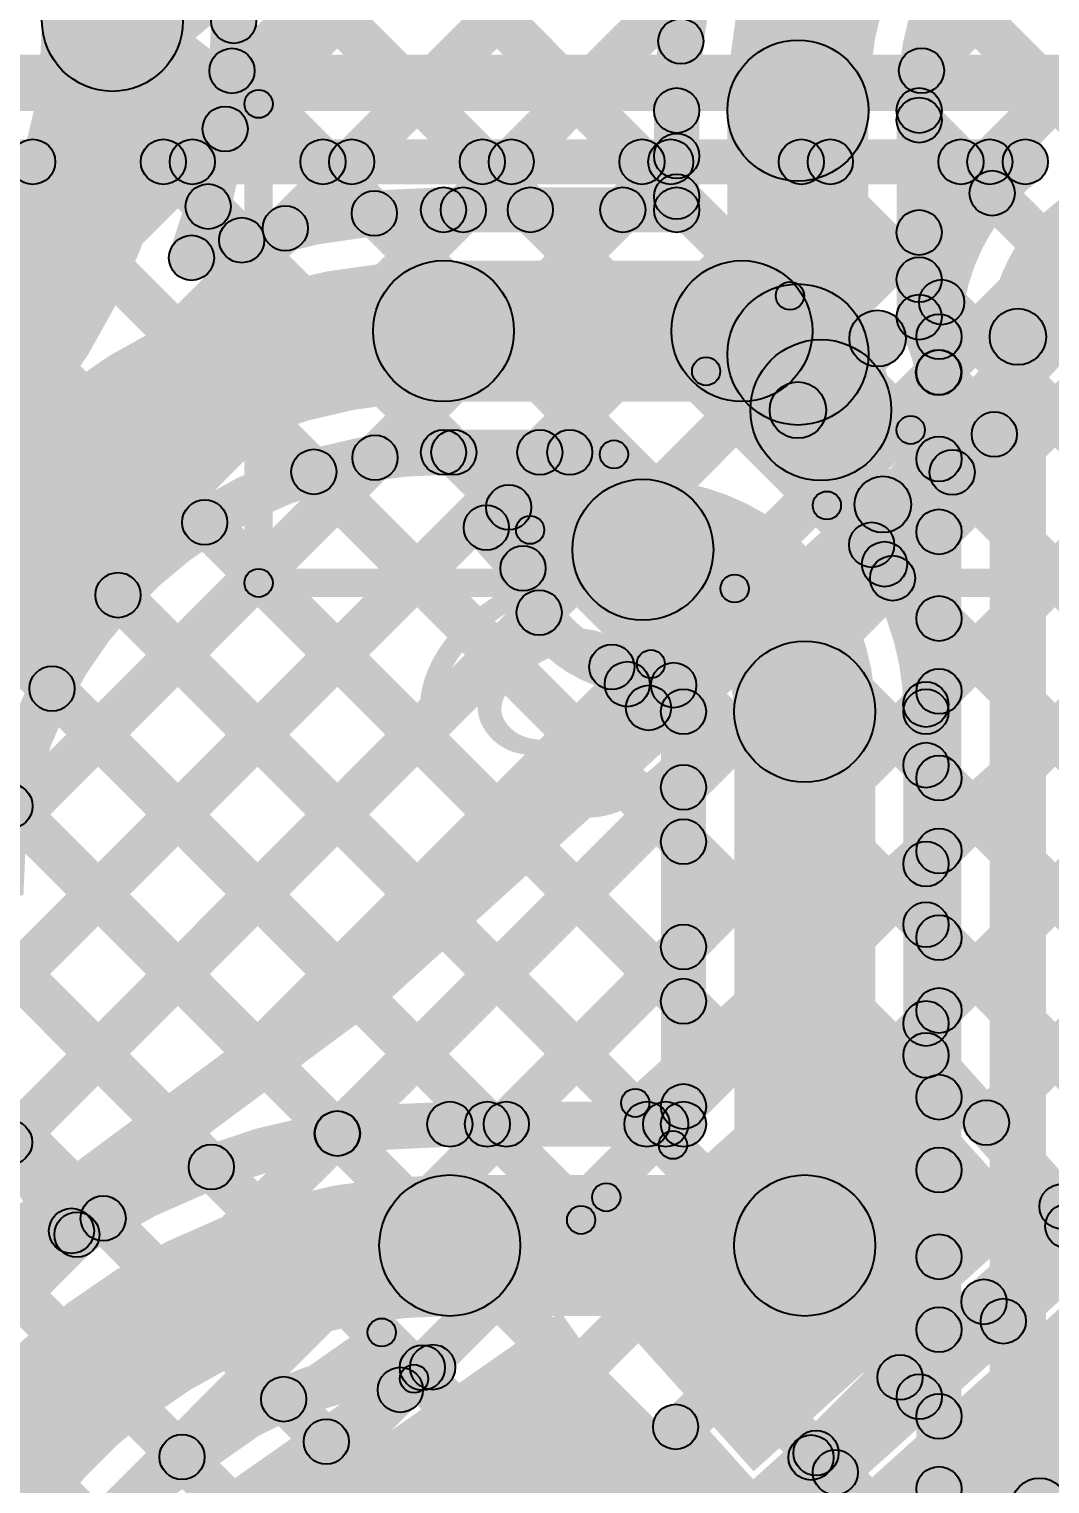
# Model space of a CAD drawing. Header units: millimetres. Extents: x -2.17 to 2.17, y -2.17 to 2.17.
# Drawn here: x 0.7687 to 0.9497, y -1.099 to -0.8411 of the extents above; entities that cross this region are included whole.
import ezdxf

# ---------------------------------------------------------------- set-up
doc = ezdxf.new("R2010")
doc.units = ezdxf.units.MM
doc.header["$MEASUREMENT"] = 0
for name, color, linetype in [('BottomLayer', 5, 'Continuous'), ('BottomOverlay', 54, 'Continuous'), ('Mechanical2', 216, 'Continuous'), ('TopLayer', 1, 'Continuous'), ('TopOverlay', 2, 'Continuous'), ('TopPaste', 8, 'Continuous'), ('TopSolder', 216, 'Continuous')]:
    doc.layers.add(name, color=color, linetype=linetype)

# ---------------------------------------------------------------- blocks, each defined once
blk = doc.blocks.new('YS_SBZ9032C03R16_B_31')
at = {"layer": 'BottomOverlay'}
for points in [[(0.10264, 0.23514), (0.10264, 0.23014), (-0.10264, 0.23014), (-0.10264, 0.23514)], [(0.10014, 0.23264), (0.10514, 0.23264), (0.10514, 0.14772), (0.10014, 0.14772)]]:
    blk.add_hatch(color=54, dxfattribs=at).paths.add_polyline_path(points)
h = blk.add_hatch(color=54, dxfattribs=at)
edge = h.paths.add_edge_path()
edge.add_arc((0.10264, 0.23264), 0.0025, 0, 360)
h = blk.add_hatch(color=54, dxfattribs=at)
edge = h.paths.add_edge_path()
edge.add_arc((0.10264, 0.23264), 0.0025, 0, 360)
h = blk.add_hatch(color=54, dxfattribs=at)
edge = h.paths.add_edge_path()
edge.add_arc((0.10264, 0.14772), 0.0025, 0, 360)
h = blk.add_hatch(color=54, dxfattribs=at)
edge = h.paths.add_edge_path()
edge.add_arc((0.10264, 0.14772), 0.0025, 0, 360)
at = {"layer": 'BottomOverlay', "const_width": 0.005}
blk.add_lwpolyline([(0.10264, 0.14772, -0.180194), (0.17427, 0.04458)], format="xyb", dxfattribs=at)
at = {"layer": 'BottomOverlay'}
for centre in [(0.10264, 0.23264), (0.10264, 0.23264), (0.10264, 0.14772), (0.10264, 0.14772)]:
    blk.add_circle(centre, 0.0025, dxfattribs=at)
blk = doc.blocks.new('WS2812B_M____189')
at = {"layer": 'TopLayer'}
blk.add_hatch(color=1, dxfattribs=at).paths.add_polyline_path([(0.03504, 0.05079), (0.09409, 0.05079), (0.09409, 0.01142), (0.03504, 0.01142)])
at = {"layer": 'TopOverlay'}
for points in [[(-0.07, 0.0675), (-0.07, 0.0725), (0.07, 0.0725), (0.07, 0.0675)], [(0.0675, 0.07), (0.0725, 0.07), (0.0725, 0.06), (0.0675, 0.06)]]:
    blk.add_hatch(color=2, dxfattribs=at).paths.add_polyline_path(points)
h = blk.add_hatch(color=2, dxfattribs=at)
edge = h.paths.add_edge_path()
edge.add_arc((0.07, 0.07), 0.0025, 0, 360)
h = blk.add_hatch(color=2, dxfattribs=at)
edge = h.paths.add_edge_path()
edge.add_arc((0.07, 0.07), 0.0025, 0, 360)
h = blk.add_hatch(color=2, dxfattribs=at)
edge = h.paths.add_edge_path()
edge.add_arc((0.07, 0.06), 0.0025, 0, 360)
at = {"layer": 'TopPaste'}
blk.add_hatch(color=8, dxfattribs=at).paths.add_polyline_path([(0.03504, 0.05079), (0.09409, 0.05079), (0.09409, 0.01142), (0.03504, 0.01142)])
at = {"layer": 'TopSolder'}
blk.add_hatch(color=216, dxfattribs=at).paths.add_polyline_path([(0.03104, 0.05479), (0.09809, 0.05479), (0.09809, 0.00742), (0.03104, 0.00742)])
at = {"layer": 'TopOverlay'}
for centre in [(0.07, 0.07), (0.07, 0.07), (0.07, 0.06)]:
    blk.add_circle(centre, 0.0025, dxfattribs=at)
blk = doc.blocks.new('WS2812B_M____190')
at = {"layer": 'TopLayer'}
for points in [[(-0.09409, 0.05079), (-0.03504, 0.05079), (-0.03504, 0.01142), (-0.09409, 0.01142)], [(-0.09409, -0.01142), (-0.03504, -0.01142), (-0.03504, -0.05079), (-0.09409, -0.05079)]]:
    blk.add_hatch(color=1, dxfattribs=at).paths.add_polyline_path(points)
at = {"layer": 'TopOverlay'}
h = blk.add_hatch(color=2, dxfattribs=at)
edge = h.paths.add_edge_path()
edge.add_arc((-0.07, 0.07), 0.0025, 0, 360)
h = blk.add_hatch(color=2, dxfattribs=at)
edge = h.paths.add_edge_path()
edge.add_arc((-0.07, 0.07), 0.0025, 0, 360)
for points in [[(-0.07, 0.0675), (-0.07, 0.0725), (0.07, 0.0725), (0.07, 0.0675)], [(-0.0725, 0.07), (-0.0675, 0.07), (-0.0675, 0.06), (-0.0725, 0.06)]]:
    blk.add_hatch(color=2, dxfattribs=at).paths.add_polyline_path(points)
h = blk.add_hatch(color=2, dxfattribs=at)
edge = h.paths.add_edge_path()
edge.add_arc((-0.091, 0.061), 0.0025, 0, 360)
h = blk.add_hatch(color=2, dxfattribs=at)
edge = h.paths.add_edge_path()
edge.add_arc((-0.085, 0.061), 0.0025, 0, 360)
h = blk.add_hatch(color=2, dxfattribs=at)
edge = h.paths.add_edge_path()
edge.add_arc((-0.07, 0.06), 0.0025, 0, 360)
at = {"layer": 'TopPaste'}
for points in [[(-0.09409, 0.05079), (-0.03504, 0.05079), (-0.03504, 0.01142), (-0.09409, 0.01142)], [(-0.09409, -0.01142), (-0.03504, -0.01142), (-0.03504, -0.05079), (-0.09409, -0.05079)]]:
    blk.add_hatch(color=8, dxfattribs=at).paths.add_polyline_path(points)
at = {"layer": 'TopSolder'}
for points in [[(-0.09809, 0.05479), (-0.03104, 0.05479), (-0.03104, 0.00742), (-0.09809, 0.00742)], [(-0.09809, -0.00742), (-0.03104, -0.00742), (-0.03104, -0.05479), (-0.09809, -0.05479)]]:
    blk.add_hatch(color=216, dxfattribs=at).paths.add_polyline_path(points)
at = {"layer": 'TopOverlay', "const_width": 0.005}
blk.add_lwpolyline([(-0.085, 0.061, 1), (-0.091, 0.061, 1)], format="xyb", close=True, dxfattribs=at)
at = {"layer": 'TopOverlay'}
for centre in [(-0.07, 0.07), (-0.07, 0.07), (-0.091, 0.061), (-0.085, 0.061), (-0.07, 0.06)]:
    blk.add_circle(centre, 0.0025, dxfattribs=at)
blk = doc.blocks.new('WS2812B_M____226')
at = {"layer": 'TopOverlay'}
blk.add_hatch(color=2, dxfattribs=at).paths.add_polyline_path([(-0.07, -0.0725), (-0.07, -0.0675), (0.07, -0.0675), (0.07, -0.0725)])
blk = doc.blocks.new('C__0402_364')
at = {"layer": 'TopLayer'}
for points in [[(-0.0275, -0.0125), (-0.0275, 0.0125), (-0.0095, 0.0125), (-0.0095, -0.0125)], [(0.0095, -0.0125), (0.0095, 0.0125), (0.0275, 0.0125), (0.0275, -0.0125)]]:
    blk.add_hatch(color=1, dxfattribs=at).paths.add_polyline_path(points)
at = {"layer": 'TopOverlay'}
h = blk.add_hatch(color=2, dxfattribs=at)
edge = h.paths.add_edge_path()
edge.add_arc((-0.031, 0.016), 0.0025, 0, 360)
h = blk.add_hatch(color=2, dxfattribs=at)
edge = h.paths.add_edge_path()
edge.add_arc((-0.031, 0.016), 0.0025, 0, 360)
for points in [[(-0.011, 0.0185), (-0.011, 0.0135), (-0.031, 0.0135), (-0.031, 0.0185)], [(0.031, 0.0185), (0.031, 0.0135), (0.011, 0.0135), (0.011, 0.0185)], [(-0.0285, -0.016), (-0.0335, -0.016), (-0.0335, 0.016), (-0.0285, 0.016)], [(0.0335, -0.016), (0.0285, -0.016), (0.0285, 0.016), (0.0335, 0.016)], [(-0.011, -0.0135), (-0.011, -0.0185), (-0.031, -0.0185), (-0.031, -0.0135)], [(0.031, -0.0135), (0.031, -0.0185), (0.011, -0.0185), (0.011, -0.0135)]]:
    blk.add_hatch(color=2, dxfattribs=at).paths.add_polyline_path(points)
h = blk.add_hatch(color=2, dxfattribs=at)
edge = h.paths.add_edge_path()
edge.add_arc((-0.011, 0.016), 0.0025, 0, 360)
h = blk.add_hatch(color=2, dxfattribs=at)
edge = h.paths.add_edge_path()
edge.add_arc((0.011, 0.016), 0.0025, 0, 360)
h = blk.add_hatch(color=2, dxfattribs=at)
edge = h.paths.add_edge_path()
edge.add_arc((0.031, 0.016), 0.0025, 0, 360)
h = blk.add_hatch(color=2, dxfattribs=at)
edge = h.paths.add_edge_path()
edge.add_arc((0.031, 0.016), 0.0025, 0, 360)
h = blk.add_hatch(color=2, dxfattribs=at)
edge = h.paths.add_edge_path()
edge.add_arc((-0.031, -0.016), 0.0025, 0, 360)
h = blk.add_hatch(color=2, dxfattribs=at)
edge = h.paths.add_edge_path()
edge.add_arc((-0.031, -0.016), 0.0025, 0, 360)
h = blk.add_hatch(color=2, dxfattribs=at)
edge = h.paths.add_edge_path()
edge.add_arc((-0.011, -0.016), 0.0025, 0, 360)
h = blk.add_hatch(color=2, dxfattribs=at)
edge = h.paths.add_edge_path()
edge.add_arc((0.011, -0.016), 0.0025, 0, 360)
h = blk.add_hatch(color=2, dxfattribs=at)
edge = h.paths.add_edge_path()
edge.add_arc((0.031, -0.016), 0.0025, 0, 360)
h = blk.add_hatch(color=2, dxfattribs=at)
edge = h.paths.add_edge_path()
edge.add_arc((0.031, -0.016), 0.0025, 0, 360)
at = {"layer": 'TopPaste'}
for points in [[(-0.0275, -0.0125), (-0.0275, 0.0125), (-0.0095, 0.0125), (-0.0095, -0.0125)], [(0.0095, -0.0125), (0.0095, 0.0125), (0.0275, 0.0125), (0.0275, -0.0125)]]:
    blk.add_hatch(color=8, dxfattribs=at).paths.add_polyline_path(points)
at = {"layer": 'TopSolder'}
for points in [[(-0.02986, -0.01486), (-0.02986, 0.01486), (-0.00714, 0.01486), (-0.00714, -0.01486)], [(0.00714, -0.01486), (0.00714, 0.01486), (0.02986, 0.01486), (0.02986, -0.01486)]]:
    blk.add_hatch(color=216, dxfattribs=at).paths.add_polyline_path(points)
at = {"layer": 'TopOverlay'}
for centre in [(-0.031, 0.016), (-0.031, 0.016), (-0.011, 0.016), (0.011, 0.016), (0.031, 0.016), (0.031, 0.016), (-0.031, -0.016), (-0.031, -0.016), (-0.011, -0.016), (0.011, -0.016), (0.031, -0.016), (0.031, -0.016)]:
    blk.add_circle(centre, 0.0025, dxfattribs=at)

msp = doc.modelspace()

# ---------------------------------------------------------------- hatches: boundary and pattern name
at = {"layer": 'BottomLayer'}
for points in [[(0.59869, -0.85561), (0.59869, -0.84561), (1.05, -0.84561), (1.05, -0.85561)], [(0.61261, -0.86861), (0.61261, -0.86061), (0.94534, -0.86061), (0.94534, -0.86861)], [(0.34549, -1.35066), (0.33983, -1.345), (0.82305, -0.86178), (0.82871, -0.86744)], [(0.34549, -1.32238), (0.33983, -1.31672), (0.79477, -0.86178), (0.80042, -0.86744)], [(0.34549, -1.29409), (0.33983, -1.28843), (0.76648, -0.86178), (0.77214, -0.86744)], [(0.34549, -1.43551), (0.33983, -1.42986), (0.9079, -0.86178), (0.91356, -0.86744)], [(0.34549, -1.4638), (0.33983, -1.45814), (0.93619, -0.86178), (0.94185, -0.86744)], [(0.34549, -1.37894), (0.33983, -1.37329), (0.85134, -0.86178), (0.85699, -0.86744)], [(0.34549, -1.40723), (0.33983, -1.40157), (0.87962, -0.86178), (0.88528, -0.86744)], [(0.59257, -0.86834), (0.59823, -0.86269), (0.85932, -1.12378), (0.85366, -1.12944)], [(0.61995, -0.86744), (0.62561, -0.86178), (0.93283, -1.169), (0.92717, -1.17466)], [(0.64823, -0.86744), (0.65389, -0.86178), (0.93283, -1.14072), (0.92717, -1.14638)], [(0.67652, -0.86744), (0.68217, -0.86178), (0.93283, -1.11244), (0.92717, -1.11809)], [(0.7048, -0.86744), (0.71046, -0.86178), (0.93283, -1.08415), (0.92717, -1.08981)], [(0.73309, -0.86744), (0.73874, -0.86178), (0.93283, -1.05587), (0.92717, -1.06152)], [(0.76137, -0.86744), (0.76703, -0.86178), (0.93283, -1.02758), (0.92717, -1.03324)], [(0.78965, -0.86744), (0.79531, -0.86178), (0.93283, -0.9993), (0.92717, -1.00496)], [(0.81794, -0.86744), (0.8236, -0.86178), (0.93283, -0.97101), (0.92717, -0.97667)], [(0.84622, -0.86744), (0.85188, -0.86178), (0.93283, -0.94273), (0.92717, -0.94839)], [(0.87451, -0.86744), (0.88016, -0.86178), (0.93283, -0.91445), (0.92717, -0.9201)], [(0.90279, -0.86744), (0.90844, -0.86178), (0.93331, -0.88665), (0.92766, -0.89231)], [(0.93107, -0.86744), (0.93673, -0.86178), (0.94228, -0.86733), (0.93662, -0.87299)], [(0.57045, -0.87451), (0.57611, -0.86885), (0.83104, -1.12378), (0.82538, -1.12944)], [(0.54259, -0.87494), (0.54825, -0.86928), (0.79938, -1.12041), (0.79372, -1.12606)], [(0.934, -1.23111), (0.926, -1.23111), (0.926, -0.89561), (0.934, -0.89561)], [(0.949, -1.25761), (0.939, -1.25761), (0.939, -0.89561), (0.949, -0.89561)], [(0.34549, -1.49208), (0.33983, -1.48642), (0.92717, -0.89908), (0.93283, -0.90474)], [(0.34549, -1.52037), (0.33983, -1.51471), (0.92717, -0.92737), (0.93283, -0.93303)], [(0.34549, -1.54865), (0.33983, -1.54299), (0.92717, -0.95565), (0.93283, -0.96131)], [(0.47463, -1.44779), (0.46897, -1.44214), (0.92717, -0.98394), (0.93283, -0.98959)], [(0.82366, -1.12705), (0.818, -1.12139), (0.92717, -1.01222), (0.93283, -1.01788)], [(0.84955, -1.12944), (0.8439, -1.12378), (0.92717, -1.04051), (0.93283, -1.04616)], [(0.87669, -1.13059), (0.87103, -1.12493), (0.92717, -1.06879), (0.93283, -1.07445)], [(0.89373, -1.14183), (0.88807, -1.13617), (0.92717, -1.09707), (0.93283, -1.10273)]]:
    msp.add_hatch(color=5, dxfattribs=at).paths.add_polyline_path(points)
h = msp.add_hatch(color=5, dxfattribs=at)
edge = h.paths.add_edge_path()
edge.add_arc((0.76931, -0.86461), 0.004, 0, 360)
h = msp.add_hatch(color=5, dxfattribs=at)
edge = h.paths.add_edge_path()
edge.add_arc((0.79248, -0.86461), 0.004, 0, 360)
h = msp.add_hatch(color=5, dxfattribs=at)
edge = h.paths.add_edge_path()
edge.add_arc((0.7976, -0.86461), 0.004, 0, 360)
h = msp.add_hatch(color=5, dxfattribs=at)
edge = h.paths.add_edge_path()
edge.add_arc((0.82077, -0.86461), 0.004, 0, 360)
h = msp.add_hatch(color=5, dxfattribs=at)
edge = h.paths.add_edge_path()
edge.add_arc((0.82588, -0.86461), 0.004, 0, 360)
h = msp.add_hatch(color=5, dxfattribs=at)
edge = h.paths.add_edge_path()
edge.add_arc((0.84905, -0.86461), 0.004, 0, 360)
h = msp.add_hatch(color=5, dxfattribs=at)
edge = h.paths.add_edge_path()
edge.add_arc((0.85416, -0.86461), 0.004, 0, 360)
h = msp.add_hatch(color=5, dxfattribs=at)
edge = h.paths.add_edge_path()
edge.add_arc((0.87734, -0.86461), 0.004, 0, 360)
h = msp.add_hatch(color=5, dxfattribs=at)
edge = h.paths.add_edge_path()
edge.add_arc((0.88245, -0.86461), 0.004, 0, 360)
h = msp.add_hatch(color=5, dxfattribs=at)
edge = h.paths.add_edge_path()
edge.add_arc((0.90562, -0.86461), 0.004, 0, 360)
h = msp.add_hatch(color=5, dxfattribs=at)
edge = h.paths.add_edge_path()
edge.add_arc((0.91073, -0.86461), 0.004, 0, 360)
h = msp.add_hatch(color=5, dxfattribs=at)
edge = h.paths.add_edge_path()
edge.add_arc((0.9339, -0.86461), 0.004, 0, 360)
h = msp.add_hatch(color=5, dxfattribs=at)
edge = h.paths.add_edge_path()
edge.add_arc((0.93902, -0.86461), 0.004, 0, 360)
h = msp.add_hatch(color=5, dxfattribs=at)
edge = h.paths.add_edge_path()
edge.add_arc((0.94534, -0.86461), 0.004, 0, 360)
h = msp.add_hatch(color=5, dxfattribs=at)
edge = h.paths.add_edge_path()
edge.add_arc((0.94534, -0.86461), 0.004, 0, 360)
h = msp.add_hatch(color=5, dxfattribs=at)
edge = h.paths.add_edge_path()
edge.add_arc((0.93945, -0.87016), 0.004, 0, 360)
h = msp.add_hatch(color=5, dxfattribs=at)
edge = h.paths.add_edge_path()
edge.add_arc((0.93049, -0.88948), 0.004, 0, 360)
h = msp.add_hatch(color=5, dxfattribs=at)
edge = h.paths.add_edge_path()
edge.add_arc((0.93, -0.89561), 0.004, 0, 360)
h = msp.add_hatch(color=5, dxfattribs=at)
edge = h.paths.add_edge_path()
edge.add_arc((0.93, -0.89561), 0.004, 0, 360)
h = msp.add_hatch(color=5, dxfattribs=at)
edge = h.paths.add_edge_path()
edge.add_arc((0.944, -0.89561), 0.005, 0, 360)
h = msp.add_hatch(color=5, dxfattribs=at)
edge = h.paths.add_edge_path()
edge.add_arc((0.944, -0.89561), 0.005, 0, 360)
h = msp.add_hatch(color=5, dxfattribs=at)
edge = h.paths.add_edge_path()
edge.add_arc((0.93, -0.90191), 0.004, 0, 360)
h = msp.add_hatch(color=5, dxfattribs=at)
edge = h.paths.add_edge_path()
edge.add_arc((0.93, -0.91727), 0.004, 0, 360)
h = msp.add_hatch(color=5, dxfattribs=at)
edge = h.paths.add_edge_path()
edge.add_arc((0.93, -0.9302), 0.004, 0, 360)
h = msp.add_hatch(color=5, dxfattribs=at)
edge = h.paths.add_edge_path()
edge.add_arc((0.93, -0.94556), 0.004, 0, 360)
h = msp.add_hatch(color=5, dxfattribs=at)
edge = h.paths.add_edge_path()
edge.add_arc((0.93, -0.95848), 0.004, 0, 360)
h = msp.add_hatch(color=5, dxfattribs=at)
edge = h.paths.add_edge_path()
edge.add_arc((0.93, -0.97384), 0.004, 0, 360)
h = msp.add_hatch(color=5, dxfattribs=at)
edge = h.paths.add_edge_path()
edge.add_arc((0.93, -0.98677), 0.004, 0, 360)
h = msp.add_hatch(color=5, dxfattribs=at)
edge = h.paths.add_edge_path()
edge.add_arc((0.93, -1.00213), 0.004, 0, 360)
h = msp.add_hatch(color=5, dxfattribs=at)
edge = h.paths.add_edge_path()
edge.add_arc((0.93, -1.01505), 0.004, 0, 360)
h = msp.add_hatch(color=5, dxfattribs=at)
edge = h.paths.add_edge_path()
edge.add_arc((0.93, -1.03041), 0.004, 0, 360)
h = msp.add_hatch(color=5, dxfattribs=at)
edge = h.paths.add_edge_path()
edge.add_arc((0.93, -1.04333), 0.004, 0, 360)
h = msp.add_hatch(color=5, dxfattribs=at)
edge = h.paths.add_edge_path()
edge.add_arc((0.93, -1.0587), 0.004, 0, 360)
h = msp.add_hatch(color=5, dxfattribs=at)
edge = h.paths.add_edge_path()
edge.add_arc((0.93, -1.07162), 0.004, 0, 360)
h = msp.add_hatch(color=5, dxfattribs=at)
edge = h.paths.add_edge_path()
edge.add_arc((0.93, -1.08698), 0.004, 0, 360)
h = msp.add_hatch(color=5, dxfattribs=at)
edge = h.paths.add_edge_path()
edge.add_arc((0.93, -1.0999), 0.004, 0, 360)
at = {"layer": 'TopLayer'}
for points in [[(0.81692, -0.87922), (0.81127, -0.87357), (0.88723, -0.7976), (0.89289, -0.80326)], [(0.92974, -0.85126), (0.92409, -0.8456), (0.96029, -0.80939), (0.96595, -0.81505)], [(0.85476, -0.81941), (0.86041, -0.81375), (0.88706, -0.8404), (0.8814, -0.84605)], [(0.80626, -0.8616), (0.8006, -0.85595), (0.83883, -0.81772), (0.84449, -0.82337)], [(0.83152, -0.82445), (0.83717, -0.81879), (0.88633, -0.86795), (0.88067, -0.87361)], [(0.80558, -0.8268), (0.81123, -0.82114), (0.86038, -0.87028), (0.85472, -0.87594)], [(0.84849, -0.87594), (0.84284, -0.87028), (0.88321, -0.82991), (0.88886, -0.83557)], [(0.92794, -0.83602), (0.93359, -0.83036), (0.9721, -0.86887), (0.96645, -0.87453)], [(0.92933, -0.87996), (0.92367, -0.8743), (0.96503, -0.83294), (0.97069, -0.8386)], [(0.8018, -0.8513), (0.80746, -0.84564), (0.83272, -0.8709), (0.82706, -0.87656)], [(0.8875, -0.87311), (0.8795, -0.87311), (0.8795, -0.85551), (0.8875, -0.85551)], [(0.9175, -0.89876), (0.8925, -0.89876), (0.8925, -0.85551), (0.9175, -0.85551)], [(0.9305, -0.89213), (0.9225, -0.89213), (0.9225, -0.85551), (0.9305, -0.85551)], [(0.92367, -0.86004), (0.92933, -0.85438), (1.00437, -0.92943), (0.99872, -0.93508)], [(0.87678, -0.87594), (0.87112, -0.87028), (0.88067, -0.86073), (0.88633, -0.86639)], [(0.93279, -0.90478), (0.92713, -0.89913), (0.96519, -0.86107), (0.97084, -0.86673)], [(0.79758, -0.87536), (0.80324, -0.86971), (0.8092, -0.87567), (0.80354, -0.88133)], [(0.84215, -0.87711), (0.84215, -0.86911), (0.8835, -0.86911), (0.8835, -0.87711)], [(0.84215, -0.90711), (0.84215, -0.88211), (0.89506, -0.88211), (0.89506, -0.90711)], [(0.92461, -0.94124), (0.91895, -0.93559), (0.97206, -0.88248), (0.97771, -0.88814)], [(0.92367, -0.88832), (0.92933, -0.88267), (0.98949, -0.94283), (0.98383, -0.94849)], [(0.90835, -0.91233), (0.90165, -0.90489), (0.91577, -0.89218), (0.92247, -0.89961)], [(0.93052, -0.96362), (0.92486, -0.95796), (0.98565, -0.89718), (0.99131, -0.90283)], [(0.92695, -0.90459), (0.93289, -0.89924), (0.9428, -0.91024), (0.93685, -0.91559)], [(0.90128, -0.91196), (0.90872, -0.90526), (0.92377, -0.92199), (0.91634, -0.92868)], [(0.93053, -0.99189), (0.92488, -0.98623), (1.00557, -0.90554), (1.01122, -0.9112)], [(0.92075, -0.93547), (0.9154, -0.92953), (0.93715, -0.90994), (0.9425, -0.91589)], [(0.84215, -0.92011), (0.84215, -0.91211), (0.86454, -0.91211), (0.86454, -0.92011)], [(0.76648, -1.01452), (0.76083, -1.00886), (0.8564, -0.91328), (0.86206, -0.91894)], [(0.76743, -0.98529), (0.76177, -0.97963), (0.82717, -0.91423), (0.83283, -0.91989)], [(0.84115, -0.91894), (0.84681, -0.91328), (0.85655, -0.92302), (0.85089, -0.92868)], [(0.85242, -0.93241), (0.84706, -0.92646), (0.86186, -0.91314), (0.86722, -0.91908)], [(0.81632, -0.92239), (0.82197, -0.91673), (0.88753, -0.98229), (0.88188, -0.98795)], [(0.92953, -0.92246), (0.93519, -0.91681), (0.97461, -0.95623), (0.96895, -0.96189)], [(0.79698, -0.93134), (0.80264, -0.92568), (0.88753, -1.01057), (0.88188, -1.01623)], [(0.84677, -0.93211), (0.85271, -0.92676), (0.85923, -0.934), (0.85329, -0.93935)], [(0.91753, -0.93875), (0.92318, -0.93309), (0.95972, -0.96963), (0.95407, -0.97529)], [(0.7816, -0.94424), (0.78726, -0.93858), (0.88105, -1.03237), (0.87539, -1.03803)], [(0.76804, -1.04125), (0.76238, -1.03559), (0.85629, -0.94168), (0.86195, -0.94734)], [(0.86902, -0.95683), (0.87497, -0.95147), (0.88149, -0.95871), (0.87554, -0.96407)], [(0.76989, -0.96081), (0.77555, -0.95516), (0.85276, -1.03237), (0.84711, -1.03803)], [(0.77996, -1.05761), (0.77431, -1.05195), (0.8719, -0.95436), (0.87756, -0.96001)], [(0.88119, -0.96436), (0.87584, -0.95842), (0.88029, -0.95441), (0.88564, -0.96035)], [(0.88871, -1.0352), (0.88071, -1.0352), (0.88071, -0.96207), (0.88871, -0.96207)], [(0.91871, -1.0567), (0.89371, -1.0567), (0.89371, -0.96207), (0.91871, -0.96207)], [(0.93171, -1.023), (0.92371, -1.023), (0.92371, -0.96207), (0.93171, -0.96207)], [(0.92488, -0.97438), (0.93053, -0.96872), (1.02512, -1.06331), (1.01947, -1.06897)], [(0.82618, -1.03967), (0.82052, -1.03402), (0.88188, -0.97266), (0.88753, -0.97832)], [(0.76243, -0.98164), (0.76809, -0.97598), (0.82613, -1.03402), (0.82048, -1.03968)], [(0.93053, -1.02017), (0.92488, -1.01452), (0.95907, -0.98032), (0.96473, -0.98598)], [(0.94126, -1.03774), (0.9356, -1.03208), (0.97247, -0.9952), (0.97813, -1.00086)], [(0.92488, -1.00266), (0.93053, -0.997), (1.02468, -1.09115), (1.01902, -1.0968)], [(0.76083, -1.00832), (0.76648, -1.00266), (0.8038, -1.03997), (0.79814, -1.04563)], [(0.85611, -1.03803), (0.85045, -1.03237), (0.88188, -1.00095), (0.88753, -1.0066)], [(0.95466, -1.05262), (0.949, -1.04696), (0.98588, -1.01009), (0.99153, -1.01574)], [(0.92473, -1.02568), (0.93068, -1.02032), (0.957, -1.04956), (0.95106, -1.05491)], [(0.76083, -1.0366), (0.76648, -1.03094), (0.78462, -1.04908), (0.77896, -1.05473)], [(0.84327, -1.0392), (0.84327, -1.0312), (0.88471, -1.0312), (0.88471, -1.0392)], [(0.88439, -1.03803), (0.87874, -1.03237), (0.88188, -1.02923), (0.88753, -1.03489)], [(0.76038, -1.0385), (0.76693, -1.03391), (0.77947, -1.05182), (0.77292, -1.05641)], [(0.84327, -1.0692), (0.84327, -1.0442), (0.90621, -1.0442), (0.90621, -1.0692)], [(0.89944, -1.10677), (0.89409, -1.10083), (0.95135, -1.04927), (0.95671, -1.05521)], [(0.74081, -1.08377), (0.73622, -1.07722), (0.7739, -1.05084), (0.77849, -1.05739)], [(0.90414, -1.10904), (0.89879, -1.1031), (0.95459, -1.05286), (0.95994, -1.0588)], [(0.93516, -1.06951), (0.94082, -1.06386), (0.94424, -1.06728), (0.93858, -1.07294)], [(0.80333, -1.10898), (0.79874, -1.10242), (0.83793, -1.07498), (0.84252, -1.08154)], [(0.83732, -1.08511), (0.83166, -1.07945), (0.83559, -1.07552), (0.84124, -1.08118)], [(0.92028, -1.08291), (0.92593, -1.07726), (0.92936, -1.08068), (0.9237, -1.08634)], [(0.81099, -1.08676), (0.81665, -1.08111), (0.82418, -1.08864), (0.81853, -1.0943)], [(0.88002, -1.09113), (0.88657, -1.08654), (0.90025, -1.10607), (0.89369, -1.11066)], [(0.88032, -1.09151), (0.88627, -1.08616), (0.89974, -1.10112), (0.8938, -1.10647)], [(0.90539, -1.09631), (0.91105, -1.09066), (0.91447, -1.09408), (0.90882, -1.09974)], [(0.79296, -1.09702), (0.79862, -1.09136), (0.80755, -1.10029), (0.80189, -1.10595)], [(0.89827, -1.10901), (0.89261, -1.10335), (0.90451, -1.09146), (0.91016, -1.09711)]]:
    msp.add_hatch(color=1, dxfattribs=at).paths.add_polyline_path(points)
h = msp.add_hatch(color=1, dxfattribs=at)
edge = h.paths.add_edge_path()
edge.add_arc((0.78345, -0.83961), 0.0125, 0, 360)
h = msp.add_hatch(color=1, dxfattribs=at)
edge = h.paths.add_edge_path()
edge.add_arc((0.78345, -0.83961), 0.0125, 0, 360)
h = msp.add_hatch(color=1, dxfattribs=at)
edge = h.paths.add_edge_path()
edge.add_arc((0.80495, -0.83961), 0.004, 0, 360)
h = msp.add_hatch(color=1, dxfattribs=at)
edge = h.paths.add_edge_path()
edge.add_arc((0.80495, -0.83961), 0.004, 0, 360)
h = msp.add_hatch(color=1, dxfattribs=at)
edge = h.paths.add_edge_path()
edge.add_arc((0.88423, -0.84323), 0.004, 0, 360)
h = msp.add_hatch(color=1, dxfattribs=at)
edge = h.paths.add_edge_path()
edge.add_arc((0.905, -0.85551), 0.0125, 0, 360)
h = msp.add_hatch(color=1, dxfattribs=at)
edge = h.paths.add_edge_path()
edge.add_arc((0.905, -0.85551), 0.0125, 0, 360)
h = msp.add_hatch(color=1, dxfattribs=at)
edge = h.paths.add_edge_path()
edge.add_arc((0.80463, -0.84847), 0.004, 0, 360)
h = msp.add_hatch(color=1, dxfattribs=at)
edge = h.paths.add_edge_path()
edge.add_arc((0.92692, -0.84843), 0.004, 0, 360)
h = msp.add_hatch(color=1, dxfattribs=at)
edge = h.paths.add_edge_path()
edge.add_arc((0.8835, -0.85551), 0.004, 0, 360)
h = msp.add_hatch(color=1, dxfattribs=at)
edge = h.paths.add_edge_path()
edge.add_arc((0.8835, -0.85551), 0.004, 0, 360)
h = msp.add_hatch(color=1, dxfattribs=at)
edge = h.paths.add_edge_path()
edge.add_arc((0.9265, -0.85551), 0.004, 0, 360)
h = msp.add_hatch(color=1, dxfattribs=at)
edge = h.paths.add_edge_path()
edge.add_arc((0.9265, -0.85551), 0.004, 0, 360)
h = msp.add_hatch(color=1, dxfattribs=at)
edge = h.paths.add_edge_path()
edge.add_arc((0.9265, -0.85721), 0.004, 0, 360)
h = msp.add_hatch(color=1, dxfattribs=at)
edge = h.paths.add_edge_path()
edge.add_arc((0.80343, -0.85877), 0.004, 0, 360)
h = msp.add_hatch(color=1, dxfattribs=at)
edge = h.paths.add_edge_path()
edge.add_arc((0.8835, -0.86356), 0.004, 0, 360)
h = msp.add_hatch(color=1, dxfattribs=at)
edge = h.paths.add_edge_path()
edge.add_arc((0.80041, -0.87253), 0.004, 0, 360)
h = msp.add_hatch(color=1, dxfattribs=at)
edge = h.paths.add_edge_path()
edge.add_arc((0.8835, -0.87078), 0.004, 0, 360)
h = msp.add_hatch(color=1, dxfattribs=at)
edge = h.paths.add_edge_path()
edge.add_arc((0.82989, -0.87373), 0.004, 0, 360)
h = msp.add_hatch(color=1, dxfattribs=at)
edge = h.paths.add_edge_path()
edge.add_arc((0.84215, -0.87311), 0.004, 0, 360)
h = msp.add_hatch(color=1, dxfattribs=at)
edge = h.paths.add_edge_path()
edge.add_arc((0.84215, -0.87311), 0.004, 0, 360)
h = msp.add_hatch(color=1, dxfattribs=at)
edge = h.paths.add_edge_path()
edge.add_arc((0.84566, -0.87311), 0.004, 0, 360)
h = msp.add_hatch(color=1, dxfattribs=at)
edge = h.paths.add_edge_path()
edge.add_arc((0.85755, -0.87311), 0.004, 0, 360)
h = msp.add_hatch(color=1, dxfattribs=at)
edge = h.paths.add_edge_path()
edge.add_arc((0.87395, -0.87311), 0.004, 0, 360)
h = msp.add_hatch(color=1, dxfattribs=at)
edge = h.paths.add_edge_path()
edge.add_arc((0.8835, -0.87311), 0.004, 0, 360)
h = msp.add_hatch(color=1, dxfattribs=at)
edge = h.paths.add_edge_path()
edge.add_arc((0.8835, -0.87311), 0.004, 0, 360)
h = msp.add_hatch(color=1, dxfattribs=at)
edge = h.paths.add_edge_path()
edge.add_arc((0.8141, -0.87639), 0.004, 0, 360)
h = msp.add_hatch(color=1, dxfattribs=at)
edge = h.paths.add_edge_path()
edge.add_arc((0.9265, -0.87713), 0.004, 0, 360)
h = msp.add_hatch(color=1, dxfattribs=at)
edge = h.paths.add_edge_path()
edge.add_arc((0.80637, -0.8785), 0.004, 0, 360)
h = msp.add_hatch(color=1, dxfattribs=at)
edge = h.paths.add_edge_path()
edge.add_arc((0.79746, -0.88163), 0.004, 0, 360)
h = msp.add_hatch(color=1, dxfattribs=at)
edge = h.paths.add_edge_path()
edge.add_arc((0.79746, -0.88163), 0.004, 0, 360)
h = msp.add_hatch(color=1, dxfattribs=at)
edge = h.paths.add_edge_path()
edge.add_arc((0.9265, -0.88549), 0.004, 0, 360)
h = msp.add_hatch(color=1, dxfattribs=at)
edge = h.paths.add_edge_path()
edge.add_arc((0.84215, -0.89461), 0.0125, 0, 360)
h = msp.add_hatch(color=1, dxfattribs=at)
edge = h.paths.add_edge_path()
edge.add_arc((0.84215, -0.89461), 0.0125, 0, 360)
h = msp.add_hatch(color=1, dxfattribs=at)
edge = h.paths.add_edge_path()
edge.add_arc((0.89506, -0.89461), 0.0125, 0, 360)
h = msp.add_hatch(color=1, dxfattribs=at)
edge = h.paths.add_edge_path()
edge.add_arc((0.89506, -0.89461), 0.0125, 0, 360)
h = msp.add_hatch(color=1, dxfattribs=at)
edge = h.paths.add_edge_path()
edge.add_arc((0.905, -0.89876), 0.0125, 0, 360)
h = msp.add_hatch(color=1, dxfattribs=at)
edge = h.paths.add_edge_path()
edge.add_arc((0.905, -0.89876), 0.0125, 0, 360)
h = msp.add_hatch(color=1, dxfattribs=at)
edge = h.paths.add_edge_path()
edge.add_arc((0.905, -0.89876), 0.0125, 0, 360)
h = msp.add_hatch(color=1, dxfattribs=at)
edge = h.paths.add_edge_path()
edge.add_arc((0.9265, -0.89213), 0.004, 0, 360)
h = msp.add_hatch(color=1, dxfattribs=at)
edge = h.paths.add_edge_path()
edge.add_arc((0.9265, -0.89213), 0.004, 0, 360)
h = msp.add_hatch(color=1, dxfattribs=at)
edge = h.paths.add_edge_path()
edge.add_arc((0.91912, -0.8959), 0.005, 0, 360)
h = msp.add_hatch(color=1, dxfattribs=at)
edge = h.paths.add_edge_path()
edge.add_arc((0.90906, -0.90861), 0.0125, 0, 360)
h = msp.add_hatch(color=1, dxfattribs=at)
edge = h.paths.add_edge_path()
edge.add_arc((0.92992, -0.90191), 0.004, 0, 360)
h = msp.add_hatch(color=1, dxfattribs=at)
edge = h.paths.add_edge_path()
edge.add_arc((0.92992, -0.90191), 0.004, 0, 360)
h = msp.add_hatch(color=1, dxfattribs=at)
edge = h.paths.add_edge_path()
edge.add_arc((0.92996, -0.90196), 0.004, 0, 360)
h = msp.add_hatch(color=1, dxfattribs=at)
edge = h.paths.add_edge_path()
edge.add_arc((0.905, -0.90861), 0.005, 0, 360)
h = msp.add_hatch(color=1, dxfattribs=at)
edge = h.paths.add_edge_path()
edge.add_arc((0.905, -0.90861), 0.005, 0, 360)
h = msp.add_hatch(color=1, dxfattribs=at)
edge = h.paths.add_edge_path()
edge.add_arc((0.93982, -0.91291), 0.004, 0, 360)
h = msp.add_hatch(color=1, dxfattribs=at)
edge = h.paths.add_edge_path()
edge.add_arc((0.93982, -0.91291), 0.004, 0, 360)
h = msp.add_hatch(color=1, dxfattribs=at)
edge = h.paths.add_edge_path()
edge.add_arc((0.84215, -0.91611), 0.004, 0, 360)
h = msp.add_hatch(color=1, dxfattribs=at)
edge = h.paths.add_edge_path()
edge.add_arc((0.84215, -0.91611), 0.004, 0, 360)
h = msp.add_hatch(color=1, dxfattribs=at)
edge = h.paths.add_edge_path()
edge.add_arc((0.84398, -0.91611), 0.004, 0, 360)
h = msp.add_hatch(color=1, dxfattribs=at)
edge = h.paths.add_edge_path()
edge.add_arc((0.85923, -0.91611), 0.004, 0, 360)
h = msp.add_hatch(color=1, dxfattribs=at)
edge = h.paths.add_edge_path()
edge.add_arc((0.86454, -0.91611), 0.004, 0, 360)
h = msp.add_hatch(color=1, dxfattribs=at)
edge = h.paths.add_edge_path()
edge.add_arc((0.86454, -0.91611), 0.004, 0, 360)
h = msp.add_hatch(color=1, dxfattribs=at)
edge = h.paths.add_edge_path()
edge.add_arc((0.83, -0.91706), 0.004, 0, 360)
h = msp.add_hatch(color=1, dxfattribs=at)
edge = h.paths.add_edge_path()
edge.add_arc((0.81915, -0.91956), 0.004, 0, 360)
h = msp.add_hatch(color=1, dxfattribs=at)
edge = h.paths.add_edge_path()
edge.add_arc((0.93236, -0.91964), 0.004, 0, 360)
h = msp.add_hatch(color=1, dxfattribs=at)
edge = h.paths.add_edge_path()
edge.add_arc((0.92006, -0.92533), 0.005, 0, 360)
h = msp.add_hatch(color=1, dxfattribs=at)
edge = h.paths.add_edge_path()
edge.add_arc((0.85372, -0.92585), 0.004, 0, 360)
h = msp.add_hatch(color=1, dxfattribs=at)
edge = h.paths.add_edge_path()
edge.add_arc((0.8775, -0.93337), 0.0125, 0, 360)
h = msp.add_hatch(color=1, dxfattribs=at)
edge = h.paths.add_edge_path()
edge.add_arc((0.79981, -0.92851), 0.004, 0, 360)
h = msp.add_hatch(color=1, dxfattribs=at)
edge = h.paths.add_edge_path()
edge.add_arc((0.84974, -0.92944), 0.004, 0, 360)
h = msp.add_hatch(color=1, dxfattribs=at)
edge = h.paths.add_edge_path()
edge.add_arc((0.84974, -0.92944), 0.004, 0, 360)
h = msp.add_hatch(color=1, dxfattribs=at)
edge = h.paths.add_edge_path()
edge.add_arc((0.91807, -0.9325), 0.004, 0, 360)
h = msp.add_hatch(color=1, dxfattribs=at)
edge = h.paths.add_edge_path()
edge.add_arc((0.91807, -0.9325), 0.004, 0, 360)
h = msp.add_hatch(color=1, dxfattribs=at)
edge = h.paths.add_edge_path()
edge.add_arc((0.85626, -0.93667), 0.004, 0, 360)
h = msp.add_hatch(color=1, dxfattribs=at)
edge = h.paths.add_edge_path()
edge.add_arc((0.85626, -0.93667), 0.004, 0, 360)
h = msp.add_hatch(color=1, dxfattribs=at)
edge = h.paths.add_edge_path()
edge.add_arc((0.92036, -0.93592), 0.004, 0, 360)
h = msp.add_hatch(color=1, dxfattribs=at)
edge = h.paths.add_edge_path()
edge.add_arc((0.92178, -0.93841), 0.004, 0, 360)
h = msp.add_hatch(color=1, dxfattribs=at)
edge = h.paths.add_edge_path()
edge.add_arc((0.78443, -0.94141), 0.004, 0, 360)
h = msp.add_hatch(color=1, dxfattribs=at)
edge = h.paths.add_edge_path()
edge.add_arc((0.85912, -0.94451), 0.004, 0, 360)
h = msp.add_hatch(color=1, dxfattribs=at)
edge = h.paths.add_edge_path()
edge.add_arc((0.87199, -0.95415), 0.004, 0, 360)
h = msp.add_hatch(color=1, dxfattribs=at)
edge = h.paths.add_edge_path()
edge.add_arc((0.87199, -0.95415), 0.004, 0, 360)
h = msp.add_hatch(color=1, dxfattribs=at)
edge = h.paths.add_edge_path()
edge.add_arc((0.90621, -0.96207), 0.0125, 0, 360)
h = msp.add_hatch(color=1, dxfattribs=at)
edge = h.paths.add_edge_path()
edge.add_arc((0.90621, -0.96207), 0.0125, 0, 360)
h = msp.add_hatch(color=1, dxfattribs=at)
edge = h.paths.add_edge_path()
edge.add_arc((0.77272, -0.95799), 0.004, 0, 360)
h = msp.add_hatch(color=1, dxfattribs=at)
edge = h.paths.add_edge_path()
edge.add_arc((0.87473, -0.95719), 0.004, 0, 360)
h = msp.add_hatch(color=1, dxfattribs=at)
edge = h.paths.add_edge_path()
edge.add_arc((0.88297, -0.95738), 0.004, 0, 360)
h = msp.add_hatch(color=1, dxfattribs=at)
edge = h.paths.add_edge_path()
edge.add_arc((0.88297, -0.95738), 0.004, 0, 360)
h = msp.add_hatch(color=1, dxfattribs=at)
edge = h.paths.add_edge_path()
edge.add_arc((0.87851, -0.96139), 0.004, 0, 360)
h = msp.add_hatch(color=1, dxfattribs=at)
edge = h.paths.add_edge_path()
edge.add_arc((0.87851, -0.96139), 0.004, 0, 360)
h = msp.add_hatch(color=1, dxfattribs=at)
edge = h.paths.add_edge_path()
edge.add_arc((0.88471, -0.96207), 0.004, 0, 360)
h = msp.add_hatch(color=1, dxfattribs=at)
edge = h.paths.add_edge_path()
edge.add_arc((0.88471, -0.96207), 0.004, 0, 360)
h = msp.add_hatch(color=1, dxfattribs=at)
edge = h.paths.add_edge_path()
edge.add_arc((0.92769, -0.96079), 0.004, 0, 360)
h = msp.add_hatch(color=1, dxfattribs=at)
edge = h.paths.add_edge_path()
edge.add_arc((0.92771, -0.96207), 0.004, 0, 360)
h = msp.add_hatch(color=1, dxfattribs=at)
edge = h.paths.add_edge_path()
edge.add_arc((0.92771, -0.96207), 0.004, 0, 360)
h = msp.add_hatch(color=1, dxfattribs=at)
edge = h.paths.add_edge_path()
edge.add_arc((0.92771, -0.97155), 0.004, 0, 360)
h = msp.add_hatch(color=1, dxfattribs=at)
edge = h.paths.add_edge_path()
edge.add_arc((0.88471, -0.97549), 0.004, 0, 360)
h = msp.add_hatch(color=1, dxfattribs=at)
edge = h.paths.add_edge_path()
edge.add_arc((0.76526, -0.97881), 0.004, 0, 360)
h = msp.add_hatch(color=1, dxfattribs=at)
edge = h.paths.add_edge_path()
edge.add_arc((0.88471, -0.98512), 0.004, 0, 360)
h = msp.add_hatch(color=1, dxfattribs=at)
edge = h.paths.add_edge_path()
edge.add_arc((0.92771, -0.98906), 0.004, 0, 360)
h = msp.add_hatch(color=1, dxfattribs=at)
edge = h.paths.add_edge_path()
edge.add_arc((0.92771, -0.99983), 0.004, 0, 360)
h = msp.add_hatch(color=1, dxfattribs=at)
edge = h.paths.add_edge_path()
edge.add_arc((0.88471, -1.00378), 0.004, 0, 360)
h = msp.add_hatch(color=1, dxfattribs=at)
edge = h.paths.add_edge_path()
edge.add_arc((0.88471, -1.0134), 0.004, 0, 360)
h = msp.add_hatch(color=1, dxfattribs=at)
edge = h.paths.add_edge_path()
edge.add_arc((0.92771, -1.01734), 0.004, 0, 360)
h = msp.add_hatch(color=1, dxfattribs=at)
edge = h.paths.add_edge_path()
edge.add_arc((0.92771, -1.023), 0.004, 0, 360)
h = msp.add_hatch(color=1, dxfattribs=at)
edge = h.paths.add_edge_path()
edge.add_arc((0.92771, -1.023), 0.004, 0, 360)
h = msp.add_hatch(color=1, dxfattribs=at)
edge = h.paths.add_edge_path()
edge.add_arc((0.88471, -1.03206), 0.004, 0, 360)
h = msp.add_hatch(color=1, dxfattribs=at)
edge = h.paths.add_edge_path()
edge.add_arc((0.84327, -1.0352), 0.004, 0, 360)
h = msp.add_hatch(color=1, dxfattribs=at)
edge = h.paths.add_edge_path()
edge.add_arc((0.84327, -1.0352), 0.004, 0, 360)
h = msp.add_hatch(color=1, dxfattribs=at)
edge = h.paths.add_edge_path()
edge.add_arc((0.84994, -1.0352), 0.004, 0, 360)
h = msp.add_hatch(color=1, dxfattribs=at)
edge = h.paths.add_edge_path()
edge.add_arc((0.85328, -1.0352), 0.004, 0, 360)
h = msp.add_hatch(color=1, dxfattribs=at)
edge = h.paths.add_edge_path()
edge.add_arc((0.87822, -1.0352), 0.004, 0, 360)
h = msp.add_hatch(color=1, dxfattribs=at)
edge = h.paths.add_edge_path()
edge.add_arc((0.88156, -1.0352), 0.004, 0, 360)
h = msp.add_hatch(color=1, dxfattribs=at)
edge = h.paths.add_edge_path()
edge.add_arc((0.88471, -1.0352), 0.004, 0, 360)
h = msp.add_hatch(color=1, dxfattribs=at)
edge = h.paths.add_edge_path()
edge.add_arc((0.88471, -1.0352), 0.004, 0, 360)
h = msp.add_hatch(color=1, dxfattribs=at)
edge = h.paths.add_edge_path()
edge.add_arc((0.93843, -1.03491), 0.004, 0, 360)
h = msp.add_hatch(color=1, dxfattribs=at)
edge = h.paths.add_edge_path()
edge.add_arc((0.8233, -1.03685), 0.004, 0, 360)
h = msp.add_hatch(color=1, dxfattribs=at)
edge = h.paths.add_edge_path()
edge.add_arc((0.82335, -1.03684), 0.004, 0, 360)
h = msp.add_hatch(color=1, dxfattribs=at)
edge = h.paths.add_edge_path()
edge.add_arc((0.76521, -1.03842), 0.004, 0, 360)
h = msp.add_hatch(color=1, dxfattribs=at)
edge = h.paths.add_edge_path()
edge.add_arc((0.80097, -1.0428), 0.004, 0, 360)
h = msp.add_hatch(color=1, dxfattribs=at)
edge = h.paths.add_edge_path()
edge.add_arc((0.84327, -1.0567), 0.0125, 0, 360)
h = msp.add_hatch(color=1, dxfattribs=at)
edge = h.paths.add_edge_path()
edge.add_arc((0.84327, -1.0567), 0.0125, 0, 360)
h = msp.add_hatch(color=1, dxfattribs=at)
edge = h.paths.add_edge_path()
edge.add_arc((0.90621, -1.0567), 0.0125, 0, 360)
h = msp.add_hatch(color=1, dxfattribs=at)
edge = h.paths.add_edge_path()
edge.add_arc((0.90621, -1.0567), 0.0125, 0, 360)
h = msp.add_hatch(color=1, dxfattribs=at)
edge = h.paths.add_edge_path()
edge.add_arc((0.95183, -1.04979), 0.004, 0, 360)
h = msp.add_hatch(color=1, dxfattribs=at)
edge = h.paths.add_edge_path()
edge.add_arc((0.78179, -1.0519), 0.004, 0, 360)
h = msp.add_hatch(color=1, dxfattribs=at)
edge = h.paths.add_edge_path()
edge.add_arc((0.95287, -1.05328), 0.004, 0, 360)
h = msp.add_hatch(color=1, dxfattribs=at)
edge = h.paths.add_edge_path()
edge.add_arc((0.77619, -1.05411), 0.004, 0, 360)
h = msp.add_hatch(color=1, dxfattribs=at)
edge = h.paths.add_edge_path()
edge.add_arc((0.77619, -1.05411), 0.004, 0, 360)
h = msp.add_hatch(color=1, dxfattribs=at)
edge = h.paths.add_edge_path()
edge.add_arc((0.77714, -1.05478), 0.004, 0, 360)
h = msp.add_hatch(color=1, dxfattribs=at)
edge = h.paths.add_edge_path()
edge.add_arc((0.93799, -1.06668), 0.004, 0, 360)
h = msp.add_hatch(color=1, dxfattribs=at)
edge = h.paths.add_edge_path()
edge.add_arc((0.94141, -1.07011), 0.004, 0, 360)
h = msp.add_hatch(color=1, dxfattribs=at)
edge = h.paths.add_edge_path()
edge.add_arc((0.83841, -1.07835), 0.004, 0, 360)
h = msp.add_hatch(color=1, dxfattribs=at)
edge = h.paths.add_edge_path()
edge.add_arc((0.84023, -1.07826), 0.004, 0, 360)
h = msp.add_hatch(color=1, dxfattribs=at)
edge = h.paths.add_edge_path()
edge.add_arc((0.84023, -1.07826), 0.004, 0, 360)
h = msp.add_hatch(color=1, dxfattribs=at)
edge = h.paths.add_edge_path()
edge.add_arc((0.9231, -1.08008), 0.004, 0, 360)
h = msp.add_hatch(color=1, dxfattribs=at)
edge = h.paths.add_edge_path()
edge.add_arc((0.81382, -1.08394), 0.004, 0, 360)
h = msp.add_hatch(color=1, dxfattribs=at)
edge = h.paths.add_edge_path()
edge.add_arc((0.83449, -1.08228), 0.004, 0, 360)
h = msp.add_hatch(color=1, dxfattribs=at)
edge = h.paths.add_edge_path()
edge.add_arc((0.92653, -1.08351), 0.004, 0, 360)
h = msp.add_hatch(color=1, dxfattribs=at)
edge = h.paths.add_edge_path()
edge.add_arc((0.8833, -1.08884), 0.004, 0, 360)
h = msp.add_hatch(color=1, dxfattribs=at)
edge = h.paths.add_edge_path()
edge.add_arc((0.8833, -1.08884), 0.004, 0, 360)
h = msp.add_hatch(color=1, dxfattribs=at)
edge = h.paths.add_edge_path()
edge.add_arc((0.82136, -1.09147), 0.004, 0, 360)
h = msp.add_hatch(color=1, dxfattribs=at)
edge = h.paths.add_edge_path()
edge.add_arc((0.79579, -1.09419), 0.004, 0, 360)
h = msp.add_hatch(color=1, dxfattribs=at)
edge = h.paths.add_edge_path()
edge.add_arc((0.90733, -1.09428), 0.004, 0, 360)
h = msp.add_hatch(color=1, dxfattribs=at)
edge = h.paths.add_edge_path()
edge.add_arc((0.90822, -1.09349), 0.004, 0, 360)
h = msp.add_hatch(color=1, dxfattribs=at)
edge = h.paths.add_edge_path()
edge.add_arc((0.91164, -1.09691), 0.004, 0, 360)
h = msp.add_hatch(color=1, dxfattribs=at)
edge = h.paths.add_edge_path()
edge.add_arc((0.94783, -1.10293), 0.005, 0, 360)

# ---------------------------------------------------------------- linework, layer by layer
at = {"layer": 'BottomLayer'}
for points, const_width in [([(0.93, -0.89561, -0.233826), (0.94534, -0.86461)], 0.008), ([(0.944, -0.89561, -0.414214), (0.969, -0.87061)], 0.01)]:
    msp.add_lwpolyline(points, format="xyb", dxfattribs=dict(at, const_width=const_width))
for centre, radius in [((0.76931, -0.86461), 0.004), ((0.79248, -0.86461), 0.004), ((0.7976, -0.86461), 0.004), ((0.82077, -0.86461), 0.004), ((0.82588, -0.86461), 0.004), ((0.84905, -0.86461), 0.004), ((0.85416, -0.86461), 0.004), ((0.87734, -0.86461), 0.004), ((0.88245, -0.86461), 0.004), ((0.90562, -0.86461), 0.004), ((0.91073, -0.86461), 0.004), ((0.9339, -0.86461), 0.004), ((0.93902, -0.86461), 0.004), ((0.94534, -0.86461), 0.004), ((0.94534, -0.86461), 0.004), ((0.93945, -0.87016), 0.004), ((0.93049, -0.88948), 0.004), ((0.93, -0.89561), 0.004), ((0.93, -0.89561), 0.004), ((0.944, -0.89561), 0.005), ((0.944, -0.89561), 0.005), ((0.93, -0.90191), 0.004), ((0.93, -0.91727), 0.004), ((0.93, -0.9302), 0.004), ((0.93, -0.94556), 0.004), ((0.93, -0.95848), 0.004), ((0.93, -0.97384), 0.004), ((0.93, -0.98677), 0.004), ((0.93, -1.00213), 0.004), ((0.93, -1.01505), 0.004), ((0.93, -1.03041), 0.004), ((0.93, -1.04333), 0.004), ((0.93, -1.0587), 0.004), ((0.93, -1.07162), 0.004), ((0.93, -1.08698), 0.004), ((0.93, -1.0999), 0.004)]:
    msp.add_circle(centre, radius, dxfattribs=at)
at = {"layer": 'Mechanical2', "const_width": 0.01}
for points in [[(2.16535, 0.001, 1), (-2.16535, 0.001, 1)], [(2.08135, -0.01, 1), (-2.04935, -0.01, 1)], [(1.84055, 0.001, 1), (-1.84055, 0.001, 1)], [(1.6437, 0.001, 1), (-1.6437, 0.001, 1)], [(1.50394, 0, 1), (-1.50394, 0, 1)], [(1.30709, 0.001, 1), (-1.30709, 0.001, 1)], [(1.17323, 0.001, 1), (-1.17323, 0.001, 1)], [(0.97638, 0.001, 1), (-0.97638, 0.001, 1)], [(0.84252, 0.001, 1), (-0.84252, 0.001, 1)]]:
    msp.add_lwpolyline(points, format="xyb", close=True, dxfattribs=at)
at = {"layer": 'TopLayer'}
for points, const_width in [([(0.8835, -0.85551, -0.414214), (0.987, -0.75201)], 0.008), ([(0.905, -0.85551, -0.414214), (0.987, -0.77351)], 0.025), ([(0.9265, -0.85551, -0.362988), (0.97629, -0.79596)], 0.008), ([(0.78345, -0.83961, -0.414214), (0.68345, -0.93961)], 0.025), ([(0.80495, -0.83961, -0.088516), (0.79746, -0.88163)], 0.008), ([(0.79746, -0.88163, -0.094464), (0.84215, -0.87311)], 0.008), ([(0.74215, -0.99461, -0.414214), (0.84215, -0.89461)], 0.025), ([(0.89506, -0.89461, -0.200084), (0.905, -0.89876)], 0.025), ([(0.905, -0.89876, -0.197742), (0.90906, -0.90861)], 0.025), ([(0.9265, -0.89213, -0.073349), (0.92992, -0.90191)], 0.008), ([(0.76365, -0.99461, -0.414214), (0.84215, -0.91611)], 0.008), ([(0.8775, -0.93337, -0.414214), (0.90621, -0.96207)], 0.025), ([(0.91807, -0.9325, -0.158781), (0.92771, -0.96207)], 0.008), ([(0.87199, -0.95415, -0.297671), (0.85626, -0.93667)], 0.008), ([(0.88297, -0.95738, -0.179234), (0.88471, -0.96207)], 0.008), ([(0.74015, -1.09244, -0.258945), (0.84327, -1.0352)], 0.008), ([(0.74327, -1.1567, -0.414214), (0.84327, -1.0567)], 0.025), ([(0.76553, -1.14579, -0.362923), (0.84023, -1.07826)], 0.008), ([(1.04379, -1.08561, -0.414214), (0.94379, -1.18561)], 0.025), ([(1.02229, -1.08561, -0.414214), (0.94379, -1.16411)], 0.008)]:
    msp.add_lwpolyline(points, format="xyb", dxfattribs=dict(at, const_width=const_width))
for centre, radius in [((0.78345, -0.83961), 0.0125), ((0.78345, -0.83961), 0.0125), ((0.80495, -0.83961), 0.004), ((0.80495, -0.83961), 0.004), ((0.88423, -0.84323), 0.004), ((0.905, -0.85551), 0.0125), ((0.905, -0.85551), 0.0125), ((0.80463, -0.84847), 0.004), ((0.92692, -0.84843), 0.004), ((0.8835, -0.85551), 0.004), ((0.8835, -0.85551), 0.004), ((0.9265, -0.85551), 0.004), ((0.9265, -0.85551), 0.004), ((0.9265, -0.85721), 0.004), ((0.80343, -0.85877), 0.004), ((0.8835, -0.86356), 0.004), ((0.80041, -0.87253), 0.004), ((0.8835, -0.87078), 0.004), ((0.82989, -0.87373), 0.004), ((0.84215, -0.87311), 0.004), ((0.84215, -0.87311), 0.004), ((0.84566, -0.87311), 0.004), ((0.85755, -0.87311), 0.004), ((0.87395, -0.87311), 0.004), ((0.8835, -0.87311), 0.004), ((0.8835, -0.87311), 0.004), ((0.8141, -0.87639), 0.004), ((0.9265, -0.87713), 0.004), ((0.80637, -0.8785), 0.004), ((0.79746, -0.88163), 0.004), ((0.79746, -0.88163), 0.004), ((0.9265, -0.88549), 0.004), ((0.84215, -0.89461), 0.0125), ((0.84215, -0.89461), 0.0125), ((0.89506, -0.89461), 0.0125), ((0.89506, -0.89461), 0.0125), ((0.905, -0.89876), 0.0125), ((0.905, -0.89876), 0.0125), ((0.905, -0.89876), 0.0125), ((0.9265, -0.89213), 0.004), ((0.9265, -0.89213), 0.004), ((0.91912, -0.8959), 0.005), ((0.90906, -0.90861), 0.0125), ((0.92992, -0.90191), 0.004), ((0.92992, -0.90191), 0.004), ((0.92996, -0.90196), 0.004), ((0.905, -0.90861), 0.005), ((0.905, -0.90861), 0.005), ((0.93982, -0.91291), 0.004), ((0.93982, -0.91291), 0.004), ((0.84215, -0.91611), 0.004), ((0.84215, -0.91611), 0.004), ((0.84398, -0.91611), 0.004), ((0.85923, -0.91611), 0.004), ((0.86454, -0.91611), 0.004), ((0.86454, -0.91611), 0.004), ((0.83, -0.91706), 0.004), ((0.81915, -0.91956), 0.004), ((0.93236, -0.91964), 0.004), ((0.92006, -0.92533), 0.005), ((0.85372, -0.92585), 0.004), ((0.8775, -0.93337), 0.0125), ((0.79981, -0.92851), 0.004), ((0.84974, -0.92944), 0.004), ((0.84974, -0.92944), 0.004), ((0.91807, -0.9325), 0.004), ((0.91807, -0.9325), 0.004), ((0.85626, -0.93667), 0.004), ((0.85626, -0.93667), 0.004), ((0.92036, -0.93592), 0.004), ((0.92178, -0.93841), 0.004), ((0.78443, -0.94141), 0.004), ((0.85912, -0.94451), 0.004), ((0.87199, -0.95415), 0.004), ((0.87199, -0.95415), 0.004), ((0.90621, -0.96207), 0.0125), ((0.90621, -0.96207), 0.0125), ((0.77272, -0.95799), 0.004), ((0.87473, -0.95719), 0.004), ((0.88297, -0.95738), 0.004), ((0.88297, -0.95738), 0.004), ((0.87851, -0.96139), 0.004), ((0.87851, -0.96139), 0.004), ((0.88471, -0.96207), 0.004), ((0.88471, -0.96207), 0.004), ((0.92769, -0.96079), 0.004), ((0.92771, -0.96207), 0.004), ((0.92771, -0.96207), 0.004), ((0.92771, -0.97155), 0.004), ((0.88471, -0.97549), 0.004), ((0.76526, -0.97881), 0.004), ((0.88471, -0.98512), 0.004), ((0.92771, -0.98906), 0.004), ((0.92771, -0.99983), 0.004), ((0.88471, -1.00378), 0.004), ((0.88471, -1.0134), 0.004), ((0.92771, -1.01734), 0.004), ((0.92771, -1.023), 0.004), ((0.92771, -1.023), 0.004), ((0.88471, -1.03206), 0.004), ((0.84327, -1.0352), 0.004), ((0.84327, -1.0352), 0.004), ((0.84994, -1.0352), 0.004), ((0.85328, -1.0352), 0.004), ((0.87822, -1.0352), 0.004), ((0.88156, -1.0352), 0.004), ((0.88471, -1.0352), 0.004), ((0.88471, -1.0352), 0.004), ((0.93843, -1.03491), 0.004), ((0.8233, -1.03685), 0.004), ((0.82335, -1.03684), 0.004), ((0.76521, -1.03842), 0.004), ((0.80097, -1.0428), 0.004), ((0.84327, -1.0567), 0.0125), ((0.84327, -1.0567), 0.0125), ((0.90621, -1.0567), 0.0125), ((0.90621, -1.0567), 0.0125), ((0.95183, -1.04979), 0.004), ((0.78179, -1.0519), 0.004), ((0.95287, -1.05328), 0.004), ((0.77619, -1.05411), 0.004), ((0.77619, -1.05411), 0.004), ((0.77714, -1.05478), 0.004), ((0.93799, -1.06668), 0.004), ((0.94141, -1.07011), 0.004), ((0.83841, -1.07835), 0.004), ((0.84023, -1.07826), 0.004), ((0.84023, -1.07826), 0.004), ((0.9231, -1.08008), 0.004), ((0.81382, -1.08394), 0.004), ((0.83449, -1.08228), 0.004), ((0.92653, -1.08351), 0.004), ((0.8833, -1.08884), 0.004), ((0.8833, -1.08884), 0.004), ((0.82136, -1.09147), 0.004), ((0.79579, -1.09419), 0.004), ((0.90733, -1.09428), 0.004), ((0.90822, -1.09349), 0.004), ((0.91164, -1.09691), 0.004), ((0.94783, -1.10293), 0.005)]:
    msp.add_circle(centre, radius, dxfattribs=at)

# ---------------------------------------------------------------- block references
for name, p, rotation in [('YS_SBZ9032C03R16_B_31', (0.912, -0.70661), 180), ('WS2812B_M____226', (0.714, -0.81861), 40), ('C__0402_364', (0.89125, -0.92099), 222), ('WS2812B_M____190', (0.975, -1.03661), 42), ('WS2812B_M____189', (0.814, -1.16961), 35)]:
    msp.add_blockref(name, p, dxfattribs=dict(rotation=rotation))

# ---------------------------------------------------------------- texts
at = {"layer": 'TopOverlay'}
msp.add_text('@', height=0.04, rotation=312, dxfattribs=at).set_placement((0.833, -0.95161))

doc.saveas('drawing.dxf')
